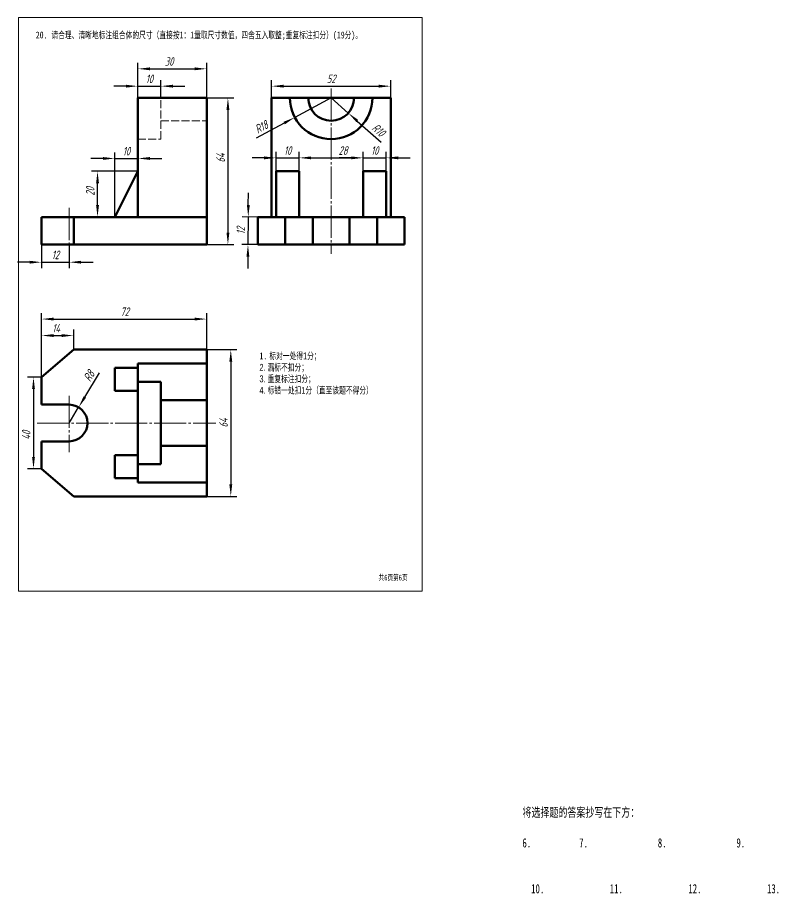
# Model space of a CAD drawing. Header units: millimetres. Extents: x 17497 to 18907, y 3200 to 3601.
# Drawn here: x 18575.2 to 18907.1, y 3200.5 to 3582.3 of the extents above; entities that cross this region are included whole.
import ezdxf

# ---------------------------------------------------------------- set-up
doc = ezdxf.new("R2010")
doc.units = ezdxf.units.MM
doc.header["$PDSIZE"] = -1
doc.linetypes.add('CENTER', pattern=[17, 14, -1, 1, -1])
doc.linetypes.add('DASHED', pattern=[4.5, 3.5, -1])
for name, color, linetype, lineweight in [('中心线', 1, 'CENTER', 20), ('文字', 5, 'Continuous', 30), ('文字题目', 7, 'Continuous', 30), ('答案', 1, 'Continuous', 20), ('粗实线', 7, 'Continuous', 50), ('细实线', 5, 'Continuous', 20), ('虚线', 4, 'DASHED', 20)]:
    doc.layers.add(name, color=color, linetype=linetype, lineweight=lineweight)
doc.styles.add('中文', font='', dxfattribs={"width": 0.7})
doc.styles.add('仿宋体', font='simfang.ttf', dxfattribs={"width": 0.7})
doc.styles.add('数字', font='isocp.shx', dxfattribs={"width": 0.8, "oblique": 15, "bigfont": 'bigfont.shx'})
doc.styles.get('中文').set_extended_font_data('SimSun')
doc.dimstyles.new('GB-25', dxfattribs={"dimtxt": 2.5, "dimasz": 3.5, "dimexe": 1.75, "dimexo": 0, "dimgap": 0.875, "dimtad": 1, "dimdec": 0, "dimdsep": 46, "dimtxsty": '数字', "dimblk": 'Arrow', "dimcen": 3.5, "dimadec": 0, "dimazin": 0, "dimtfac": 0.7, "dimtdec": 0, "dimtmove": 0, "dimatfit": 0, "dimldrblk": 'Arrow', "dimfxl": 1.75, "dimtzin": 0, "dimarcsym": 0})

# ---------------------------------------------------------------- blocks, each defined once
blk = doc.blocks.new('Arrow')
blk.add_lwpolyline([(0, 0, 0, 0.238, 0), (-1, 0, 0.238, 0.238, 0)], format="xyseb")
blk = doc.blocks.new('*D32')
at = {"layer": 'Defpoints', "color": 0, "transparency": 16777216}
for p in [(18657.68, 3559.93), (18627.68, 3547.29), (18657.68, 3547.29)]:
    blk.add_point(p, dxfattribs=at)
at = {"layer": '答案', "color": 0, "lineweight": -2, "transparency": 16777216}
for p, q in [((18627.68, 3547.29), (18627.68, 3562.56)), ((18657.68, 3547.29), (18657.68, 3562.56)), ((18632.93, 3559.93), (18652.43, 3559.93))]:
    blk.add_line(p, q, dxfattribs=at)
at = {"layer": '答案', "color": 0, "lineweight": -2, "transparency": 16777216, "xscale": 5.25, "yscale": 5.25, "zscale": 5.25, "rotation": 180}
blk.add_blockref('Arrow', (18627.68, 3559.93), dxfattribs=at)
at = {"layer": '答案', "color": 0, "lineweight": -2, "transparency": 16777216, "xscale": 5.25, "yscale": 5.25, "zscale": 5.25}
blk.add_blockref('Arrow', (18657.68, 3559.93), dxfattribs=at)
at = {"layer": '答案', "color": 0, "transparency": 16777216, "insert": (18641.29, 3563.12), "char_height": 3.75, "attachment_point": 5, "style": '数字'}
blk.add_mtext('30', dxfattribs=at)
blk = doc.blocks.new('*D33')
at = {"layer": 'Defpoints', "color": 0, "transparency": 16777216}
for p in [(18657.68, 3547.29), (18657.68, 3483.29), (18666.95, 3483.29)]:
    blk.add_point(p, dxfattribs=at)
at = {"layer": '答案', "color": 0, "lineweight": -2, "transparency": 16777216}
for p, q in [((18657.68, 3547.29), (18669.58, 3547.29)), ((18666.95, 3542.04), (18666.95, 3488.54)), ((18657.68, 3483.29), (18669.58, 3483.29))]:
    blk.add_line(p, q, dxfattribs=at)
at = {"layer": '答案', "color": 0, "lineweight": -2, "transparency": 16777216, "xscale": 5.25, "yscale": 5.25, "zscale": 5.25}
for p, rotation in [((18666.95, 3547.29), 90), ((18666.95, 3483.29), 270)]:
    blk.add_blockref('Arrow', p, dxfattribs=dict(at, rotation=rotation))
at = {"layer": '答案', "color": 0, "transparency": 16777216, "insert": (18663.77, 3521.07), "char_height": 3.75, "attachment_point": 5, "rotation": 90, "style": '数字'}
blk.add_mtext('64', dxfattribs=at)
blk = doc.blocks.new('*D34')
at = {"layer": 'Defpoints', "color": 0, "transparency": 16777216}
for p in [(18585.68, 3495.29), (18597.68, 3483.29), (18597.68, 3475.64)]:
    blk.add_point(p, dxfattribs=at)
at = {"layer": '答案', "color": 0, "lineweight": -2, "transparency": 16777216}
for p, q in [((18585.68, 3495.29), (18585.68, 3473.02)), ((18597.68, 3483.29), (18597.68, 3473.02)), ((18580.43, 3475.64), (18575.18, 3475.64)), ((18585.68, 3475.64), (18597.68, 3475.64)), ((18602.93, 3475.64), (18608.18, 3475.64))]:
    blk.add_line(p, q, dxfattribs=at)
at = {"layer": '答案', "color": 0, "lineweight": -2, "transparency": 16777216, "xscale": 5.25, "yscale": 5.25, "zscale": 5.25}
blk.add_blockref('Arrow', (18585.68, 3475.64), dxfattribs=at)
at = {"layer": '答案', "color": 0, "lineweight": -2, "transparency": 16777216, "xscale": 5.25, "yscale": 5.25, "zscale": 5.25, "rotation": 180}
blk.add_blockref('Arrow', (18597.68, 3475.64), dxfattribs=at)
at = {"layer": '答案', "color": 0, "transparency": 16777216, "insert": (18591.68, 3478.83), "char_height": 3.75, "attachment_point": 5, "style": '数字'}
blk.add_mtext('12', dxfattribs=at)
blk = doc.blocks.new('*D35')
at = {"layer": 'Defpoints', "color": 0, "transparency": 16777216}
for p in [(18610.08, 3515.29), (18627.68, 3515.29), (18617.68, 3495.29)]:
    blk.add_point(p, dxfattribs=at)
at = {"layer": '答案', "color": 0, "lineweight": -2, "transparency": 16777216}
for p, q in [((18627.68, 3515.29), (18607.46, 3515.29)), ((18610.08, 3500.54), (18610.08, 3510.04)), ((18617.68, 3495.29), (18607.46, 3495.29))]:
    blk.add_line(p, q, dxfattribs=at)
at = {"layer": '答案', "color": 0, "lineweight": -2, "transparency": 16777216, "xscale": 5.25, "yscale": 5.25, "zscale": 5.25}
for p, rotation in [((18610.08, 3515.29), 90), ((18610.08, 3495.29), 270)]:
    blk.add_blockref('Arrow', p, dxfattribs=dict(at, rotation=rotation))
at = {"layer": '答案', "color": 0, "transparency": 16777216, "insert": (18606.9, 3506.48), "char_height": 3.75, "attachment_point": 5, "rotation": 90, "style": '数字'}
blk.add_mtext('20', dxfattribs=at)
blk = doc.blocks.new('*D36')
at = {"layer": 'Defpoints', "color": 0, "transparency": 16777216}
for p in [(18627.68, 3520.86), (18627.68, 3515.29), (18617.68, 3495.29)]:
    blk.add_point(p, dxfattribs=at)
at = {"layer": '答案', "color": 0, "lineweight": -2, "transparency": 16777216}
for p, q in [((18612.43, 3520.86), (18607.18, 3520.86)), ((18617.68, 3495.29), (18617.68, 3523.49)), ((18617.68, 3520.86), (18627.68, 3520.86)), ((18627.68, 3515.29), (18627.68, 3523.49)), ((18632.93, 3520.86), (18638.18, 3520.86))]:
    blk.add_line(p, q, dxfattribs=at)
at = {"layer": '答案', "color": 0, "lineweight": -2, "transparency": 16777216, "xscale": 5.25, "yscale": 5.25, "zscale": 5.25}
blk.add_blockref('Arrow', (18617.68, 3520.86), dxfattribs=at)
at = {"layer": '答案', "color": 0, "lineweight": -2, "transparency": 16777216, "xscale": 5.25, "yscale": 5.25, "zscale": 5.25, "rotation": 180}
blk.add_blockref('Arrow', (18627.68, 3520.86), dxfattribs=at)
at = {"layer": '答案', "color": 0, "transparency": 16777216, "insert": (18622.68, 3524.05), "char_height": 3.75, "attachment_point": 5, "style": '数字'}
blk.add_mtext('10', dxfattribs=at)
blk = doc.blocks.new('*D37')
at = {"layer": 'Defpoints', "color": 0, "transparency": 16777216}
for p in [(18697.97, 3521.12), (18687.97, 3515.29), (18697.97, 3515.29)]:
    blk.add_point(p, dxfattribs=at)
at = {"layer": '答案', "color": 0, "lineweight": -2, "transparency": 16777216}
for p, q in [((18682.72, 3521.12), (18677.47, 3521.12)), ((18687.97, 3515.29), (18687.97, 3523.74)), ((18687.97, 3521.12), (18697.97, 3521.12)), ((18697.97, 3515.29), (18697.97, 3523.74)), ((18703.22, 3521.12), (18708.47, 3521.12))]:
    blk.add_line(p, q, dxfattribs=at)
at = {"layer": '答案', "color": 0, "lineweight": -2, "transparency": 16777216, "xscale": 5.25, "yscale": 5.25, "zscale": 5.25}
blk.add_blockref('Arrow', (18687.97, 3521.12), dxfattribs=at)
at = {"layer": '答案', "color": 0, "lineweight": -2, "transparency": 16777216, "xscale": 5.25, "yscale": 5.25, "zscale": 5.25, "rotation": 180}
blk.add_blockref('Arrow', (18697.97, 3521.12), dxfattribs=at)
at = {"layer": '答案', "color": 0, "transparency": 16777216, "insert": (18692.97, 3524.31), "char_height": 3.75, "attachment_point": 5, "style": '数字'}
blk.add_mtext('10', dxfattribs=at)
blk = doc.blocks.new('*D38')
at = {"layer": 'Defpoints', "color": 0, "transparency": 16777216}
for p in [(18735.97, 3521.12), (18725.97, 3515.29), (18735.97, 3515.29)]:
    blk.add_point(p, dxfattribs=at)
at = {"layer": '答案', "color": 0, "lineweight": -2, "transparency": 16777216}
for p, q in [((18720.72, 3521.12), (18715.47, 3521.12)), ((18725.97, 3515.29), (18725.97, 3523.74)), ((18725.97, 3521.12), (18735.97, 3521.12)), ((18735.97, 3515.29), (18735.97, 3523.74)), ((18741.22, 3521.12), (18746.47, 3521.12))]:
    blk.add_line(p, q, dxfattribs=at)
at = {"layer": '答案', "color": 0, "lineweight": -2, "transparency": 16777216, "xscale": 5.25, "yscale": 5.25, "zscale": 5.25}
blk.add_blockref('Arrow', (18725.97, 3521.12), dxfattribs=at)
at = {"layer": '答案', "color": 0, "lineweight": -2, "transparency": 16777216, "xscale": 5.25, "yscale": 5.25, "zscale": 5.25, "rotation": 180}
blk.add_blockref('Arrow', (18735.97, 3521.12), dxfattribs=at)
at = {"layer": '答案', "color": 0, "transparency": 16777216, "insert": (18730.97, 3524.31), "char_height": 3.75, "attachment_point": 5, "style": '数字'}
blk.add_mtext('10', dxfattribs=at)
blk = doc.blocks.new('*D39')
at = {"layer": 'Defpoints', "color": 0, "transparency": 16777216}
for p in [(18725.97, 3521.12), (18697.97, 3495.29), (18725.97, 3495.29)]:
    blk.add_point(p, dxfattribs=at)
at = {"layer": '答案', "color": 0, "lineweight": -2, "transparency": 16777216}
for p, q in [((18697.97, 3495.29), (18697.97, 3523.74)), ((18703.22, 3521.12), (18720.72, 3521.12)), ((18725.97, 3495.29), (18725.97, 3523.74))]:
    blk.add_line(p, q, dxfattribs=at)
at = {"layer": '答案', "color": 0, "lineweight": -2, "transparency": 16777216, "xscale": 5.25, "yscale": 5.25, "zscale": 5.25, "rotation": 180}
blk.add_blockref('Arrow', (18697.97, 3521.12), dxfattribs=at)
at = {"layer": '答案', "color": 0, "lineweight": -2, "transparency": 16777216, "xscale": 5.25, "yscale": 5.25, "zscale": 5.25}
blk.add_blockref('Arrow', (18725.97, 3521.12), dxfattribs=at)
at = {"layer": '答案', "color": 0, "transparency": 16777216, "insert": (18717.16, 3524.31), "char_height": 3.75, "attachment_point": 5, "style": '数字'}
blk.add_mtext('28', dxfattribs=at)
blk = doc.blocks.new('*D40')
at = {"layer": 'Defpoints', "color": 0, "transparency": 16777216}
for p in [(18737.97, 3552.37), (18685.97, 3547.29), (18737.97, 3547.29)]:
    blk.add_point(p, dxfattribs=at)
at = {"layer": '答案', "color": 0, "lineweight": -2, "transparency": 16777216}
for p, q in [((18685.97, 3547.29), (18685.97, 3555)), ((18737.97, 3547.29), (18737.97, 3555)), ((18691.22, 3552.37), (18732.72, 3552.37))]:
    blk.add_line(p, q, dxfattribs=at)
at = {"layer": '答案', "color": 0, "lineweight": -2, "transparency": 16777216, "xscale": 5.25, "yscale": 5.25, "zscale": 5.25, "rotation": 180}
blk.add_blockref('Arrow', (18685.97, 3552.37), dxfattribs=at)
at = {"layer": '答案', "color": 0, "lineweight": -2, "transparency": 16777216, "xscale": 5.25, "yscale": 5.25, "zscale": 5.25}
blk.add_blockref('Arrow', (18737.97, 3552.37), dxfattribs=at)
at = {"layer": '答案', "color": 0, "transparency": 16777216, "insert": (18711.97, 3555.56), "char_height": 3.75, "attachment_point": 5, "style": '数字'}
blk.add_mtext('52', dxfattribs=at)
blk = doc.blocks.new('*D41')
at = {"layer": 'Defpoints', "color": 0, "transparency": 16777216}
for p in [(18711.97, 3547.29), (18719.45, 3540.66)]:
    blk.add_point(p, dxfattribs=at)
at = {"layer": '答案', "color": 0, "lineweight": -2, "transparency": 16777216}
for p, q in [((18711.97, 3547.29), (18719.45, 3540.66)), ((18723.38, 3537.18), (18733.73, 3528))]:
    blk.add_line(p, q, dxfattribs=at)
at = {"layer": '答案', "color": 0, "lineweight": -2, "transparency": 16777216, "xscale": 5.25, "yscale": 5.25, "zscale": 5.25, "rotation": 138.4536075900953}
blk.add_blockref('Arrow', (18719.45, 3540.66), dxfattribs=at)
at = {"layer": '答案', "color": 0, "transparency": 16777216, "insert": (18732.64, 3533.24), "char_height": 3.75, "attachment_point": 5, "rotation": 318.4536, "style": '数字'}
blk.add_mtext('R10', dxfattribs=at)
blk = doc.blocks.new('*D42')
at = {"layer": 'Defpoints', "color": 0, "transparency": 16777216}
for p in [(18711.97, 3547.29), (18696.11, 3538.77)]:
    blk.add_point(p, dxfattribs=at)
at = {"layer": '答案', "color": 0, "lineweight": -2, "transparency": 16777216}
for p, q in [((18711.97, 3547.29), (18696.11, 3538.77)), ((18691.49, 3536.28), (18679.26, 3529.71))]:
    blk.add_line(p, q, dxfattribs=at)
at = {"layer": '答案', "color": 0, "lineweight": -2, "transparency": 16777216, "xscale": 5.25, "yscale": 5.25, "zscale": 5.25, "rotation": 28.25764126851388}
blk.add_blockref('Arrow', (18696.11, 3538.77), dxfattribs=at)
at = {"layer": '答案', "color": 0, "transparency": 16777216, "insert": (18681.56, 3534.56), "char_height": 3.75, "attachment_point": 5, "rotation": 28.2576, "style": '数字'}
blk.add_mtext('R18', dxfattribs=at)
blk = doc.blocks.new('*D43')
at = {"layer": 'Defpoints', "color": 0, "transparency": 16777216}
for p in [(18680.07, 3495.29), (18675.7, 3483.33), (18679.97, 3483.29)]:
    blk.add_point(p, dxfattribs=at)
at = {"layer": '答案', "color": 0, "lineweight": -2, "transparency": 16777216}
for p, q in [((18675.85, 3500.58), (18675.9, 3505.83)), ((18680.07, 3495.29), (18673.18, 3495.35)), ((18675.81, 3495.33), (18675.7, 3483.33)), ((18679.97, 3483.29), (18673.08, 3483.35)), ((18675.66, 3478.08), (18675.61, 3472.83))]:
    blk.add_line(p, q, dxfattribs=at)
at = {"layer": '答案', "color": 0, "lineweight": -2, "transparency": 16777216, "xscale": 5.25, "yscale": 5.25, "zscale": 5.25}
for p, rotation in [((18675.81, 3495.33), 269.5042738543136), ((18675.7, 3483.33), 89.50427385431358)]:
    blk.add_blockref('Arrow', p, dxfattribs=dict(at, rotation=rotation))
at = {"layer": '答案', "color": 0, "transparency": 16777216, "insert": (18672.57, 3489.36), "char_height": 3.75, "attachment_point": 5, "rotation": 89.5043, "style": '数字'}
blk.add_mtext('12', dxfattribs=at)
blk = doc.blocks.new('*D44')
at = {"layer": 'Defpoints', "color": 0, "transparency": 16777216}
for p in [(18585.68, 3425.55), (18582.15, 3385.55), (18585.68, 3385.55)]:
    blk.add_point(p, dxfattribs=at)
at = {"layer": '答案', "color": 0, "lineweight": -2, "transparency": 16777216}
for p, q in [((18585.68, 3425.55), (18579.52, 3425.55)), ((18582.15, 3420.3), (18582.15, 3390.8)), ((18585.68, 3385.55), (18579.52, 3385.55))]:
    blk.add_line(p, q, dxfattribs=at)
at = {"layer": '答案', "color": 0, "lineweight": -2, "transparency": 16777216, "xscale": 5.25, "yscale": 5.25, "zscale": 5.25}
for p, rotation in [((18582.15, 3425.55), 90), ((18582.15, 3385.55), 270)]:
    blk.add_blockref('Arrow', p, dxfattribs=dict(at, rotation=rotation))
at = {"layer": '答案', "color": 0, "transparency": 16777216, "insert": (18578.96, 3400.2), "char_height": 3.75, "attachment_point": 5, "rotation": 90, "style": '数字'}
blk.add_mtext('40', dxfattribs=at)
blk = doc.blocks.new('*D45')
at = {"layer": 'Defpoints', "color": 0, "transparency": 16777216}
for p in [(18599.68, 3443.67), (18599.68, 3437.55), (18585.68, 3425.55)]:
    blk.add_point(p, dxfattribs=at)
at = {"layer": '答案', "color": 0, "lineweight": -2, "transparency": 16777216}
for p, q in [((18585.68, 3425.55), (18585.68, 3446.3)), ((18599.68, 3437.55), (18599.68, 3446.3)), ((18590.93, 3443.67), (18594.43, 3443.67))]:
    blk.add_line(p, q, dxfattribs=at)
at = {"layer": '答案', "color": 0, "lineweight": -2, "transparency": 16777216, "xscale": 5.25, "yscale": 5.25, "zscale": 5.25, "rotation": 180}
blk.add_blockref('Arrow', (18585.68, 3443.67), dxfattribs=at)
at = {"layer": '答案', "color": 0, "lineweight": -2, "transparency": 16777216, "xscale": 5.25, "yscale": 5.25, "zscale": 5.25}
blk.add_blockref('Arrow', (18599.68, 3443.67), dxfattribs=at)
at = {"layer": '答案', "color": 0, "transparency": 16777216, "insert": (18591.99, 3446.86), "char_height": 3.75, "attachment_point": 5, "style": '数字'}
blk.add_mtext('14', dxfattribs=at)
blk = doc.blocks.new('*D46')
at = {"layer": 'Defpoints', "color": 0, "transparency": 16777216}
for p in [(18637.68, 3552.37), (18627.68, 3547.29), (18637.68, 3547.29)]:
    blk.add_point(p, dxfattribs=at)
at = {"layer": '答案', "color": 0, "lineweight": -2, "transparency": 16777216}
for p, q in [((18627.68, 3547.29), (18627.68, 3555)), ((18637.68, 3547.29), (18637.68, 3555)), ((18622.43, 3552.37), (18617.18, 3552.37)), ((18627.68, 3552.37), (18637.68, 3552.37)), ((18642.93, 3552.37), (18648.18, 3552.37))]:
    blk.add_line(p, q, dxfattribs=at)
at = {"layer": '答案', "color": 0, "lineweight": -2, "transparency": 16777216, "xscale": 5.25, "yscale": 5.25, "zscale": 5.25}
blk.add_blockref('Arrow', (18627.68, 3552.37), dxfattribs=at)
at = {"layer": '答案', "color": 0, "lineweight": -2, "transparency": 16777216, "xscale": 5.25, "yscale": 5.25, "zscale": 5.25, "rotation": 180}
blk.add_blockref('Arrow', (18637.68, 3552.37), dxfattribs=at)
at = {"layer": '答案', "color": 0, "transparency": 16777216, "insert": (18632.68, 3555.56), "char_height": 3.75, "attachment_point": 5, "style": '数字'}
blk.add_mtext('10', dxfattribs=at)
blk = doc.blocks.new('*D47')
at = {"layer": 'Defpoints', "color": 0, "transparency": 16777216}
for p in [(18657.68, 3450.86), (18657.68, 3437.55), (18585.68, 3425.55)]:
    blk.add_point(p, dxfattribs=at)
at = {"layer": '答案', "color": 0, "lineweight": -2, "transparency": 16777216}
for p, q in [((18585.68, 3425.55), (18585.68, 3453.49)), ((18657.68, 3437.55), (18657.68, 3453.49)), ((18590.93, 3450.86), (18652.43, 3450.86))]:
    blk.add_line(p, q, dxfattribs=at)
at = {"layer": '答案', "color": 0, "lineweight": -2, "transparency": 16777216, "xscale": 5.25, "yscale": 5.25, "zscale": 5.25, "rotation": 180}
blk.add_blockref('Arrow', (18585.68, 3450.86), dxfattribs=at)
at = {"layer": '答案', "color": 0, "lineweight": -2, "transparency": 16777216, "xscale": 5.25, "yscale": 5.25, "zscale": 5.25}
blk.add_blockref('Arrow', (18657.68, 3450.86), dxfattribs=at)
at = {"layer": '答案', "color": 0, "transparency": 16777216, "insert": (18621.89, 3454.05), "char_height": 3.75, "attachment_point": 5, "style": '数字'}
blk.add_mtext('72', dxfattribs=at)
blk = doc.blocks.new('*D48')
at = {"layer": 'Defpoints', "color": 0, "transparency": 16777216}
for p in [(18657.68, 3437.55), (18657.68, 3373.55), (18668.2, 3373.55)]:
    blk.add_point(p, dxfattribs=at)
at = {"layer": '答案', "color": 0, "lineweight": -2, "transparency": 16777216}
for p, q in [((18657.68, 3437.55), (18670.83, 3437.55)), ((18668.2, 3432.3), (18668.2, 3378.8)), ((18657.68, 3373.55), (18670.83, 3373.55))]:
    blk.add_line(p, q, dxfattribs=at)
at = {"layer": '答案', "color": 0, "lineweight": -2, "transparency": 16777216, "xscale": 5.25, "yscale": 5.25, "zscale": 5.25}
for p, rotation in [((18668.2, 3437.55), 90), ((18668.2, 3373.55), 270)]:
    blk.add_blockref('Arrow', p, dxfattribs=dict(at, rotation=rotation))
at = {"layer": '答案', "color": 0, "transparency": 16777216, "insert": (18665.02, 3405.59), "char_height": 3.75, "attachment_point": 5, "rotation": 90, "style": '数字'}
blk.add_mtext('64', dxfattribs=at)
blk = doc.blocks.new('*D49')
at = {"layer": 'Defpoints', "color": 0, "transparency": 16777216}
for p in [(18601.82, 3412.39), (18597.68, 3405.55)]:
    blk.add_point(p, dxfattribs=at)
at = {"layer": '答案', "color": 0, "lineweight": -2, "transparency": 16777216}
for p, q in [((18604.54, 3416.88), (18610.95, 3427.47)), ((18597.68, 3405.55), (18601.82, 3412.39))]:
    blk.add_line(p, q, dxfattribs=at)
at = {"layer": '答案', "color": 0, "lineweight": -2, "transparency": 16777216, "xscale": 5.25, "yscale": 5.25, "zscale": 5.25, "rotation": 238.7928261658038}
blk.add_blockref('Arrow', (18601.82, 3412.39), dxfattribs=at)
at = {"layer": '答案', "color": 0, "transparency": 16777216, "insert": (18606.38, 3426.07), "char_height": 3.75, "attachment_point": 5, "rotation": 58.7928, "style": '数字'}
blk.add_mtext('R8', dxfattribs=at)

msp = doc.modelspace()

# ---------------------------------------------------------------- linework, layer by layer
at = {"layer": '中心线'}
for p, q in [((18711.97, 3551.29), (18711.97, 3479.29)), ((18597.68, 3499.29), (18597.68, 3479.29)), ((18597.68, 3417.43), (18597.68, 3392.9)), ((18583.79, 3405.55), (18661.68, 3405.55))]:
    msp.add_line(p, q, dxfattribs=at)
at = {"layer": '粗实线'}
for p, q in [((18657.68, 3547.29), (18627.68, 3547.29)), ((18627.68, 3547.29), (18627.68, 3495.29)), ((18657.68, 3483.29), (18657.68, 3547.29)), ((18685.97, 3547.29), (18737.97, 3547.29)), ((18685.97, 3547.29), (18685.97, 3495.29)), ((18737.97, 3547.29), (18737.97, 3495.29)), ((18627.68, 3515.29), (18617.68, 3495.29)), ((18697.97, 3515.29), (18687.97, 3515.29)), ((18687.97, 3515.29), (18687.97, 3495.29)), ((18697.97, 3515.29), (18697.97, 3495.29)), ((18725.97, 3515.29), (18735.97, 3515.29)), ((18725.97, 3515.29), (18725.97, 3495.29)), ((18735.97, 3515.29), (18735.97, 3495.29)), ((18585.68, 3483.29), (18585.68, 3495.29)), ((18585.68, 3495.29), (18657.68, 3495.29)), ((18599.68, 3495.29), (18599.68, 3483.29)), ((18679.97, 3495.29), (18743.97, 3495.29)), ((18679.97, 3483.29), (18679.97, 3495.29)), ((18691.97, 3483.29), (18691.97, 3495.29)), ((18703.97, 3483.29), (18703.97, 3495.29)), ((18719.97, 3483.29), (18719.97, 3495.29)), ((18731.97, 3483.29), (18731.97, 3495.29)), ((18743.97, 3495.29), (18743.97, 3483.29)), ((18585.68, 3483.29), (18657.68, 3483.29)), ((18743.97, 3483.29), (18679.97, 3483.29)), ((18585.68, 3425.55), (18599.68, 3437.55)), ((18599.68, 3437.55), (18657.68, 3437.55)), ((18657.68, 3437.55), (18657.68, 3373.55)), ((18617.68, 3419.55), (18617.68, 3429.55)), ((18617.68, 3429.55), (18627.68, 3429.55)), ((18627.68, 3431.55), (18657.68, 3431.55)), ((18627.68, 3423.55), (18627.68, 3431.55)), ((18585.68, 3413.55), (18585.68, 3425.55)), ((18627.68, 3423.55), (18627.68, 3387.55)), ((18637.68, 3423.55), (18627.68, 3423.55)), ((18637.68, 3387.55), (18637.68, 3423.55)), ((18617.68, 3419.55), (18627.68, 3419.55)), ((18597.68, 3413.55), (18585.68, 3413.55)), ((18657.68, 3415.55), (18637.68, 3415.55)), ((18585.68, 3397.55), (18585.68, 3385.55)), ((18597.68, 3397.55), (18585.68, 3397.55)), ((18657.68, 3395.55), (18637.68, 3395.55)), ((18617.68, 3391.55), (18617.68, 3381.55)), ((18617.68, 3391.55), (18627.68, 3391.55)), ((18627.68, 3387.55), (18637.68, 3387.55)), ((18627.68, 3387.55), (18627.68, 3379.55)), ((18585.68, 3385.55), (18599.68, 3373.55)), ((18617.68, 3381.55), (18627.68, 3381.55)), ((18627.68, 3379.55), (18657.68, 3379.55)), ((18657.68, 3373.55), (18599.68, 3373.55))]:
    msp.add_line(p, q, dxfattribs=at)
for centre, radius, start, end in [((18711.97, 3547.29), 18, 180, 0), ((18711.97, 3547.29), 10, 180, 0), ((18597.68, 3405.55), 8, 270, 90)]:
    msp.add_arc(centre, radius, start, end, dxfattribs=at)
at = {"layer": '细实线'}
msp.add_lwpolyline([(18575.68, 3332.29), (18751.68, 3332.29), (18751.68, 3582.29), (18575.68, 3582.29)], close=True, dxfattribs=at)
at = {"layer": '虚线'}
for p, q in [((18637.68, 3529.29), (18637.68, 3547.29)), ((18637.68, 3537.29), (18657.68, 3537.29)), ((18627.68, 3529.29), (18637.68, 3529.29))]:
    msp.add_line(p, q, dxfattribs=at)

# ---------------------------------------------------------------- texts
at = {"layer": '文字', "insert": (18583.13, 3576.18), "char_height": 3, "attachment_point": 1, "style": '仿宋体'}
msp.add_mtext_dynamic_manual_height_columns('20. {\\fArial Unicode MS|b0|i0|c134|p0;请合理、清晰地标注组合体的尺寸（直接按}1{\\fArial Unicode MS|b0|i0|c134|p0;：}1{\\fArial Unicode MS|b0|i0|c134|p0;量取尺寸数值，四舍五入取整};{\\fArial Unicode MS|b0|i0|c134|p0;重复标注扣分）}(19{\\fArial Unicode MS|b0|i0|c134|p0;分}){\\fArial Unicode MS|b0|i0|c134|p0;。}', width=159.9275, gutter_width=10, heights=[0], dxfattribs=at)
at = {"layer": '文字题目', "style": '中文', "width": 0.7}
msp.add_text('共6页第6页', height=2.5, dxfattribs=at).set_placement((18732.65, 3336.93))
at = {"layer": '答案', "insert": (18680.69, 3436.31), "char_height": 3, "attachment_point": 1, "style": '仿宋体'}
msp.add_mtext_dynamic_manual_height_columns('\\A1;1.{\\fArial Unicode MS|b0|i0|c0|p0; \\fArial Unicode MS|b0|i0|c134|p0;标对一处得1分；\\P2. 漏标不扣分；\\P3. 重复标注扣分；\\P4. 标错一处扣1分（直至该题不得分）}', width=87.6686, gutter_width=15, heights=[60.75], dxfattribs=at)
at = {"layer": '细实线', "insert": (18795.4, 3237.88), "char_height": 4, "attachment_point": 1, "style": '仿宋体'}
msp.add_mtext_dynamic_manual_height_columns('将选择题的答案抄写在下方：\\P\\P6.           7.                8.                9.\\P\\P\\P  10.               11.               12.               13.', width=149.5886, gutter_width=10, heights=[0], dxfattribs=at)

# ---------------------------------------------------------------- dimensions: what is measured, and where the dimension line sits
at = {"layer": '答案'}
for base, p1, p2, picture, middle in [((18657.68, 3559.93), (18627.68, 3547.29), (18657.68, 3547.29), '*D32', (18641.29, 3559.93)), ((18637.68, 3552.37), (18627.68, 3547.29), (18637.68, 3547.29), '*D46', (18632.68, 3552.37)), ((18737.97, 3552.37), (18685.97, 3547.29), (18737.97, 3547.29), '*D40', (18711.97, 3552.37)), ((18627.68, 3520.86), (18617.68, 3495.29), (18627.68, 3515.29), '*D36', (18622.68, 3520.86)), ((18697.97, 3521.12), (18687.97, 3515.29), (18697.97, 3515.29), '*D37', (18692.97, 3521.12)), ((18725.97, 3521.12), (18697.97, 3495.29), (18725.97, 3495.29), '*D39', (18717.16, 3521.12)), ((18735.97, 3521.12), (18725.97, 3515.29), (18735.97, 3515.29), '*D38', (18730.97, 3521.12)), ((18597.68, 3475.64), (18585.68, 3495.29), (18597.68, 3483.29), '*D34', (18591.68, 3475.64)), ((18657.68, 3450.86), (18585.68, 3425.55), (18657.68, 3437.55), '*D47', (18621.89, 3450.86)), ((18599.68, 3443.67), (18585.68, 3425.55), (18599.68, 3437.55), '*D45', (18591.99, 3443.67))]:
    dim = msp.add_linear_dim(base=base, p1=p1, p2=p2, dimstyle='GB-25', override={"dimscale": 1.5}, dxfattribs=at)
    dim.commit()
    dim.dimension.update_dxf_attribs({"geometry": picture, "text_midpoint": middle, "dimtype": 160})
for base, p1, p2, angle, picture, middle, dimtype in [((18666.95, 3483.29), (18657.68, 3547.29), (18657.68, 3483.29), 90, '*D33', (18666.95, 3521.07), 160), ((18610.08, 3515.29), (18617.68, 3495.29), (18627.68, 3515.29), 90, '*D35', (18610.08, 3506.48), 160), ((18675.7, 3483.33), (18680.07, 3495.29), (18679.97, 3483.29), 269.5043, '*D43', (18675.76, 3489.33), 161), ((18668.2, 3373.55), (18657.68, 3437.55), (18657.68, 3373.55), 90, '*D48', (18668.2, 3405.59), 160), ((18582.15, 3385.55), (18585.68, 3425.55), (18585.68, 3385.55), 90, '*D44', (18582.15, 3400.2), 160)]:
    dim = msp.add_linear_dim(base=base, p1=p1, p2=p2, angle=angle, dimstyle='GB-25', override={"dimscale": 1.5}, dxfattribs=at)
    dim.commit()
    dim.dimension.update_dxf_attribs({"geometry": picture, "text_midpoint": middle, "dimtype": dimtype})
for center, mpoint, picture, middle in [((18711.97, 3547.29), (18696.11, 3538.77), '*D42', (18683.06, 3531.76)), ((18711.97, 3547.29), (18719.45, 3540.66), '*D41', (18730.52, 3530.85)), ((18597.68, 3405.55), (18601.82, 3412.39), '*D49', (18609.11, 3424.42))]:
    dim = msp.add_radius_dim(center=center, mpoint=mpoint, dimstyle='GB-25', override={"dimscale": 1.5}, dxfattribs=at)
    dim.commit()
    dim.dimension.update_dxf_attribs({"geometry": picture, "text_midpoint": middle, "dimtype": 164})

doc.saveas('drawing.dxf')
